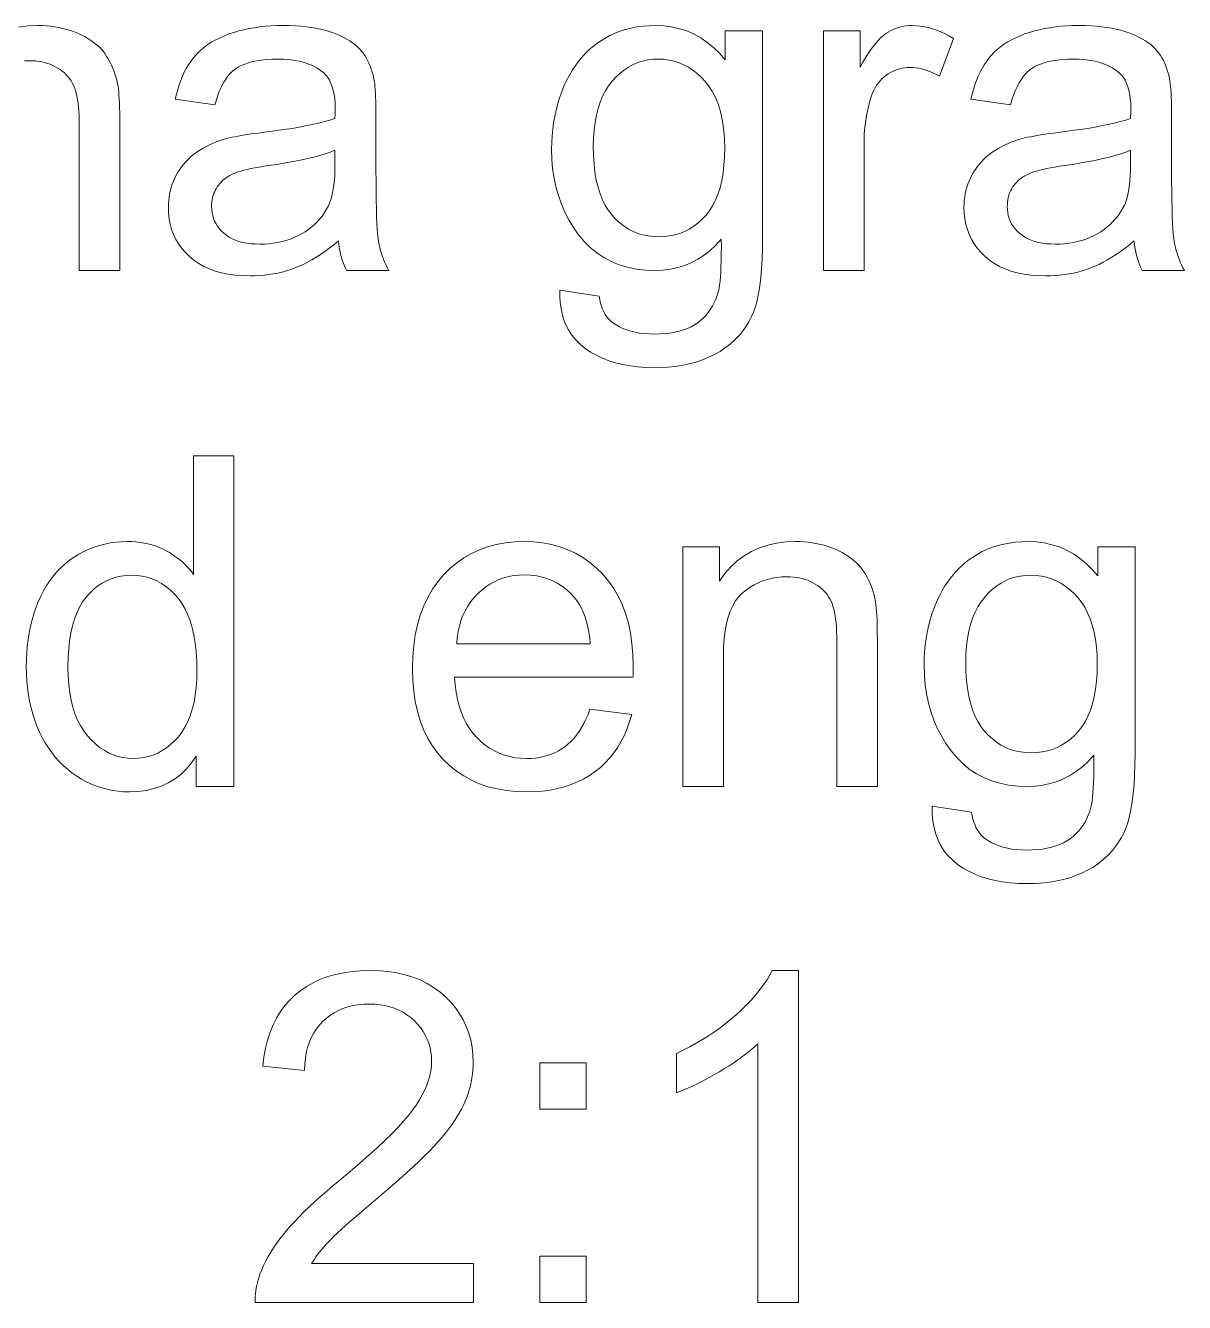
# Model space of a CAD drawing. Extents: x 0 to 297, y 0 to 420.
# Drawn here: x 227.74 to 238.26, y 286.85 to 298.44 of the extents above; entities that cross this region are included whole.
import ezdxf

# ---------------------------------------------------------------- set-up
doc = ezdxf.new("R2010")
doc.units = 0

msp = doc.modelspace()

# ---------------------------------------------------------------- linework, layer by layer
at = {"color": 7, "lineweight": 13}
msp.add_lwpolyline([(227.685, 298.425), (227.77, 298.436), (227.858, 298.44), (227.897, 298.439), (227.935, 298.437), (227.973, 298.433), (228.01, 298.428), (228.046, 298.422), (228.082, 298.414), (228.117, 298.405), (228.152, 298.394), (228.186, 298.382), (228.219, 298.369), (228.251, 298.354), (228.282, 298.339), (228.31, 298.323), (228.338, 298.305), (228.363, 298.287), (228.387, 298.268), (228.409, 298.249), (228.43, 298.228), (228.448, 298.206), (228.466, 298.184), (228.481, 298.16), (228.496, 298.136), (228.51, 298.111), (228.523, 298.085), (228.535, 298.058), (228.546, 298.031), (228.556, 298.002), (228.565, 297.973), (228.573, 297.943), (228.58, 297.912), (228.584, 297.89), (228.588, 297.864), (228.591, 297.836), (228.593, 297.805), (228.596, 297.771), (228.597, 297.733), (228.599, 297.693), (228.6, 297.65), (228.6, 297.603), (228.601, 297.553), (228.601, 296.217), (228.232, 296.217), (228.232, 297.539), (228.232, 297.583), (228.231, 297.625), (228.228, 297.664), (228.225, 297.701), (228.222, 297.736), (228.217, 297.768), (228.211, 297.799), (228.205, 297.827), (228.197, 297.852), (228.189, 297.876), (228.18, 297.898), (228.169, 297.919), (228.158, 297.939), (228.144, 297.958), (228.13, 297.976), (228.114, 297.993), (228.097, 298.01), (228.078, 298.025), (228.058, 298.04), (228.037, 298.054), (228.015, 298.066), (227.992, 298.078), (227.968, 298.088), (227.943, 298.096), (227.918, 298.104), (227.892, 298.11), (227.865, 298.114), (227.837, 298.118), (227.809, 298.12), (227.78, 298.12), (227.734, 298.119)], dxfattribs=at)
for points in [[(230.584, 296.485), (230.543, 296.451), (230.502, 296.42), (230.462, 296.39), (230.422, 296.362), (230.383, 296.337), (230.344, 296.313), (230.305, 296.292), (230.266, 296.272), (230.228, 296.255), (230.19, 296.24), (230.152, 296.226), (230.113, 296.214), (230.074, 296.203), (230.034, 296.194), (229.993, 296.186), (229.953, 296.179), (229.911, 296.174), (229.869, 296.171), (229.827, 296.169), (229.783, 296.168), (229.714, 296.17), (229.647, 296.175), (229.584, 296.184), (229.523, 296.196), (229.467, 296.212), (229.413, 296.231), (229.363, 296.254), (229.317, 296.28), (229.273, 296.31), (229.233, 296.343), (229.196, 296.379), (229.164, 296.417), (229.135, 296.457), (229.11, 296.499), (229.089, 296.542), (229.071, 296.588), (229.058, 296.636), (229.048, 296.685), (229.043, 296.737), (229.041, 296.79), (229.041, 296.822), (229.044, 296.853), (229.047, 296.883), (229.052, 296.913), (229.059, 296.943), (229.067, 296.972), (229.076, 297), (229.087, 297.028), (229.099, 297.055), (229.113, 297.082), (229.128, 297.108), (229.144, 297.132), (229.161, 297.156), (229.179, 297.179), (229.197, 297.201), (229.217, 297.221), (229.237, 297.241), (229.258, 297.26), (229.281, 297.277), (229.304, 297.294), (229.327, 297.309), (229.352, 297.324), (229.377, 297.338), (229.402, 297.351), (229.429, 297.364), (229.455, 297.375), (229.483, 297.386), (229.511, 297.396), (229.539, 297.406), (229.569, 297.414), (229.591, 297.42), (229.616, 297.426), (229.644, 297.431), (229.673, 297.437), (229.705, 297.442), (229.739, 297.448), (229.775, 297.453), (229.813, 297.459), (229.853, 297.464), (229.896, 297.47), (229.983, 297.48), (230.065, 297.492), (230.143, 297.503), (230.215, 297.515), (230.283, 297.528), (230.347, 297.541), (230.405, 297.554), (230.459, 297.568), (230.508, 297.582), (230.553, 297.596), (230.553, 297.611), (230.554, 297.624), (230.554, 297.637), (230.554, 297.648), (230.554, 297.658), (230.555, 297.667), (230.555, 297.675), (230.555, 297.682), (230.555, 297.688), (230.555, 297.693), (230.554, 297.736), (230.551, 297.777), (230.546, 297.816), (230.538, 297.851), (230.529, 297.884), (230.517, 297.915), (230.504, 297.943), (230.488, 297.968), (230.47, 297.99), (230.451, 298.01), (230.421, 298.033), (230.389, 298.055), (230.354, 298.073), (230.316, 298.09), (230.275, 298.103), (230.232, 298.115), (230.186, 298.123), (230.137, 298.13), (230.085, 298.133), (230.031, 298.135), (229.98, 298.134), (229.933, 298.131), (229.887, 298.126), (229.845, 298.12), (229.805, 298.112), (229.768, 298.102), (229.734, 298.09), (229.702, 298.076), (229.674, 298.061), (229.647, 298.044), (229.623, 298.024), (229.6, 298.001), (229.579, 297.976), (229.559, 297.948), (229.54, 297.917), (229.522, 297.884), (229.506, 297.847), (229.491, 297.808), (229.477, 297.766), (229.464, 297.721), (229.104, 297.77), (229.115, 297.816), (229.126, 297.859), (229.139, 297.901), (229.154, 297.941), (229.169, 297.979), (229.186, 298.016), (229.204, 298.05), (229.223, 298.083), (229.244, 298.114), (229.266, 298.144), (229.289, 298.172), (229.315, 298.198), (229.342, 298.223), (229.372, 298.247), (229.403, 298.27), (229.437, 298.291), (229.472, 298.311), (229.51, 298.329), (229.55, 298.347), (229.591, 298.363), (229.634, 298.377), (229.679, 298.39), (229.725, 298.402), (229.772, 298.412), (229.821, 298.42), (229.871, 298.427), (229.922, 298.433), (229.975, 298.436), (230.029, 298.439), (230.084, 298.44), (230.139, 298.439), (230.191, 298.437), (230.242, 298.434), (230.29, 298.429), (230.337, 298.423), (230.381, 298.416), (230.423, 298.407), (230.463, 298.398), (230.501, 298.386), (230.537, 298.374), (230.57, 298.361), (230.602, 298.346), (230.633, 298.332), (230.661, 298.316), (230.687, 298.3), (230.712, 298.283), (230.735, 298.266), (230.756, 298.248), (230.775, 298.229), (230.792, 298.209), (230.808, 298.189), (230.823, 298.168), (230.837, 298.145), (230.85, 298.122), (230.862, 298.097), (230.873, 298.071), (230.883, 298.045), (230.892, 298.017), (230.9, 297.988), (230.907, 297.959), (230.91, 297.938), (230.914, 297.915), (230.916, 297.888), (230.919, 297.859), (230.921, 297.827), (230.922, 297.791), (230.924, 297.753), (230.925, 297.711), (230.925, 297.667), (230.925, 297.619), (230.925, 297.128), (230.926, 297.029), (230.926, 296.937), (230.927, 296.854), (230.929, 296.777), (230.931, 296.709), (230.934, 296.647), (230.937, 296.594), (230.94, 296.548), (230.944, 296.509), (230.949, 296.478), (230.954, 296.451), (230.96, 296.424), (230.967, 296.397), (230.975, 296.371), (230.984, 296.345), (230.994, 296.319), (231.004, 296.293), (231.016, 296.268), (231.029, 296.242), (231.042, 296.217), (230.657, 296.217), (230.646, 296.24), (230.636, 296.265), (230.627, 296.289), (230.618, 296.315), (230.61, 296.341), (230.603, 296.369), (230.597, 296.397), (230.592, 296.425), (230.587, 296.455)], [(232.593, 296.037), (232.951, 295.984), (232.957, 295.952), (232.963, 295.921), (232.972, 295.892), (232.982, 295.866), (232.994, 295.841), (233.007, 295.817), (233.022, 295.796), (233.038, 295.776), (233.056, 295.758), (233.076, 295.742), (233.105, 295.723), (233.135, 295.706), (233.167, 295.69), (233.202, 295.677), (233.238, 295.666), (233.277, 295.656), (233.317, 295.649), (233.36, 295.644), (233.404, 295.641), (233.451, 295.64), (233.501, 295.641), (233.548, 295.644), (233.594, 295.649), (233.637, 295.656), (233.677, 295.666), (233.716, 295.677), (233.752, 295.69), (233.785, 295.706), (233.817, 295.723), (233.846, 295.742), (233.872, 295.764), (233.898, 295.787), (233.921, 295.811), (233.942, 295.837), (233.962, 295.865), (233.98, 295.895), (233.996, 295.926), (234.011, 295.958), (234.023, 295.993), (234.034, 296.029), (234.039, 296.054), (234.044, 296.084), (234.048, 296.119), (234.052, 296.159), (234.055, 296.203), (234.057, 296.253), (234.059, 296.308), (234.06, 296.367), (234.061, 296.432), (234.06, 296.502), (234.011, 296.448), (233.959, 296.399), (233.905, 296.357), (233.848, 296.32), (233.789, 296.288), (233.728, 296.263), (233.664, 296.243), (233.598, 296.229), (233.53, 296.22), (233.459, 296.217), (233.371, 296.22), (233.288, 296.23), (233.208, 296.246), (233.133, 296.269), (233.061, 296.298), (232.994, 296.334), (232.931, 296.376), (232.871, 296.424), (232.816, 296.479), (232.765, 296.54), (232.718, 296.606), (232.677, 296.675), (232.64, 296.746), (232.608, 296.82), (232.581, 296.896), (232.559, 296.975), (232.542, 297.056), (232.529, 297.14), (232.522, 297.227), (232.519, 297.316), (232.521, 297.378), (232.524, 297.439), (232.53, 297.498), (232.537, 297.557), (232.548, 297.615), (232.56, 297.672), (232.575, 297.728), (232.592, 297.783), (232.611, 297.837), (232.632, 297.89), (232.656, 297.941), (232.681, 297.99), (232.709, 298.037), (232.738, 298.081), (232.77, 298.123), (232.804, 298.163), (232.839, 298.2), (232.877, 298.234), (232.917, 298.266), (232.958, 298.296), (233.002, 298.323), (233.047, 298.348), (233.093, 298.369), (233.141, 298.388), (233.191, 298.404), (233.242, 298.417), (233.294, 298.427), (233.348, 298.434), (233.404, 298.438), (233.461, 298.44), (233.536, 298.436), (233.609, 298.427), (233.68, 298.411), (233.747, 298.39), (233.812, 298.362), (233.874, 298.328), (233.933, 298.287), (233.99, 298.24), (234.044, 298.188), (234.095, 298.128), (234.095, 298.39), (234.435, 298.39), (234.435, 296.512), (234.434, 296.413), (234.431, 296.321), (234.426, 296.234), (234.418, 296.153), (234.409, 296.078), (234.398, 296.009), (234.384, 295.946), (234.369, 295.889), (234.351, 295.838), (234.332, 295.793), (234.31, 295.751), (234.285, 295.711), (234.259, 295.673), (234.23, 295.637), (234.198, 295.603), (234.164, 295.57), (234.128, 295.54), (234.089, 295.511), (234.048, 295.483), (234.004, 295.458), (233.958, 295.435), (233.91, 295.414), (233.86, 295.395), (233.808, 295.379), (233.754, 295.366), (233.698, 295.355), (233.64, 295.346), (233.579, 295.34), (233.517, 295.336), (233.453, 295.335), (233.376, 295.337), (233.303, 295.342), (233.233, 295.351), (233.165, 295.363), (233.101, 295.379), (233.04, 295.398), (232.981, 295.421), (232.926, 295.447), (232.874, 295.477), (232.824, 295.51), (232.779, 295.547), (232.739, 295.587), (232.703, 295.631), (232.672, 295.678), (232.647, 295.729), (232.626, 295.784), (232.611, 295.842), (232.6, 295.903), (232.594, 295.968)], [(234.987, 296.217), (234.987, 298.39), (235.319, 298.39), (235.319, 298.061), (235.344, 298.106), (235.369, 298.147), (235.393, 298.185), (235.417, 298.221), (235.441, 298.253), (235.464, 298.282), (235.487, 298.307), (235.509, 298.33), (235.532, 298.35), (235.553, 298.366), (235.575, 298.38), (235.597, 298.392), (235.62, 298.403), (235.643, 298.413), (235.666, 298.421), (235.69, 298.428), (235.714, 298.433), (235.739, 298.437), (235.764, 298.439), (235.79, 298.44), (235.827, 298.438), (235.864, 298.435), (235.902, 298.429), (235.94, 298.421), (235.977, 298.41), (236.015, 298.397), (236.053, 298.381), (236.091, 298.364), (236.13, 298.343), (236.168, 298.321), (236.041, 297.979), (236.014, 297.994), (235.987, 298.008), (235.96, 298.02), (235.933, 298.03), (235.906, 298.039), (235.879, 298.046), (235.852, 298.052), (235.825, 298.056), (235.798, 298.058), (235.771, 298.059), (235.747, 298.058), (235.724, 298.056), (235.701, 298.052), (235.679, 298.047), (235.657, 298.041), (235.635, 298.033), (235.614, 298.023), (235.594, 298.012), (235.574, 298), (235.554, 297.986), (235.536, 297.971), (235.518, 297.955), (235.502, 297.938), (235.486, 297.919), (235.472, 297.9), (235.459, 297.879), (235.447, 297.857), (235.436, 297.834), (235.426, 297.81), (235.417, 297.785), (235.406, 297.745), (235.395, 297.705), (235.386, 297.663), (235.378, 297.622), (235.371, 297.579), (235.366, 297.536), (235.361, 297.492), (235.358, 297.447), (235.356, 297.401), (235.356, 297.355), (235.356, 296.217)], [(237.805, 296.485), (237.765, 296.451), (237.724, 296.42), (237.684, 296.39), (237.644, 296.362), (237.604, 296.337), (237.565, 296.313), (237.526, 296.292), (237.488, 296.272), (237.449, 296.255), (237.411, 296.24), (237.373, 296.226), (237.335, 296.214), (237.295, 296.203), (237.256, 296.194), (237.215, 296.186), (237.174, 296.179), (237.133, 296.174), (237.091, 296.171), (237.048, 296.169), (237.005, 296.168), (236.935, 296.17), (236.869, 296.175), (236.805, 296.184), (236.745, 296.196), (236.688, 296.212), (236.635, 296.231), (236.585, 296.254), (236.538, 296.28), (236.495, 296.31), (236.455, 296.343), (236.418, 296.379), (236.385, 296.417), (236.357, 296.457), (236.332, 296.499), (236.31, 296.542), (236.293, 296.588), (236.28, 296.636), (236.27, 296.685), (236.264, 296.737), (236.262, 296.79), (236.263, 296.822), (236.265, 296.853), (236.269, 296.883), (236.274, 296.913), (236.28, 296.943), (236.288, 296.972), (236.298, 297), (236.309, 297.028), (236.321, 297.055), (236.335, 297.082), (236.35, 297.108), (236.366, 297.132), (236.383, 297.156), (236.4, 297.179), (236.419, 297.201), (236.438, 297.221), (236.459, 297.241), (236.48, 297.26), (236.502, 297.277), (236.525, 297.294), (236.549, 297.309), (236.574, 297.324), (236.599, 297.338), (236.624, 297.351), (236.65, 297.364), (236.677, 297.375), (236.705, 297.386), (236.733, 297.396), (236.761, 297.406), (236.79, 297.414), (236.813, 297.42), (236.838, 297.426), (236.865, 297.431), (236.895, 297.437), (236.926, 297.442), (236.96, 297.448), (236.996, 297.453), (237.035, 297.459), (237.075, 297.464), (237.118, 297.47), (237.205, 297.48), (237.287, 297.492), (237.364, 297.503), (237.437, 297.515), (237.505, 297.528), (237.568, 297.541), (237.627, 297.554), (237.681, 297.568), (237.73, 297.582), (237.775, 297.596), (237.775, 297.611), (237.775, 297.624), (237.776, 297.637), (237.776, 297.648), (237.776, 297.658), (237.776, 297.667), (237.776, 297.675), (237.777, 297.682), (237.777, 297.688), (237.777, 297.693), (237.776, 297.736), (237.772, 297.777), (237.767, 297.816), (237.76, 297.851), (237.751, 297.884), (237.739, 297.915), (237.726, 297.943), (237.71, 297.968), (237.692, 297.99), (237.672, 298.01), (237.643, 298.033), (237.61, 298.055), (237.575, 298.073), (237.537, 298.09), (237.497, 298.103), (237.453, 298.115), (237.407, 298.123), (237.359, 298.13), (237.307, 298.133), (237.253, 298.135), (237.202, 298.134), (237.154, 298.131), (237.109, 298.126), (237.067, 298.12), (237.027, 298.112), (236.99, 298.102), (236.956, 298.09), (236.924, 298.076), (236.895, 298.061), (236.869, 298.044), (236.845, 298.024), (236.822, 298.001), (236.801, 297.976), (236.78, 297.948), (236.761, 297.917), (236.744, 297.884), (236.727, 297.847), (236.712, 297.808), (236.698, 297.766), (236.686, 297.721), (236.326, 297.77), (236.336, 297.816), (236.348, 297.859), (236.361, 297.901), (236.375, 297.941), (236.391, 297.979), (236.408, 298.016), (236.426, 298.05), (236.445, 298.083), (236.466, 298.114), (236.487, 298.144), (236.511, 298.172), (236.536, 298.198), (236.564, 298.223), (236.594, 298.247), (236.625, 298.27), (236.659, 298.291), (236.694, 298.311), (236.732, 298.329), (236.771, 298.347), (236.813, 298.363), (236.856, 298.377), (236.901, 298.39), (236.947, 298.402), (236.994, 298.412), (237.043, 298.42), (237.092, 298.427), (237.144, 298.433), (237.197, 298.436), (237.251, 298.439), (237.306, 298.44), (237.361, 298.439), (237.413, 298.437), (237.464, 298.434), (237.512, 298.429), (237.558, 298.423), (237.602, 298.416), (237.644, 298.407), (237.684, 298.398), (237.722, 298.386), (237.758, 298.374), (237.792, 298.361), (237.824, 298.346), (237.854, 298.332), (237.883, 298.316), (237.909, 298.3), (237.934, 298.283), (237.957, 298.266), (237.978, 298.248), (237.997, 298.229), (238.014, 298.209), (238.03, 298.189), (238.045, 298.168), (238.059, 298.145), (238.072, 298.122), (238.084, 298.097), (238.095, 298.071), (238.105, 298.045), (238.114, 298.017), (238.122, 297.988), (238.129, 297.959), (238.132, 297.938), (238.135, 297.915), (238.138, 297.888), (238.14, 297.859), (238.142, 297.827), (238.144, 297.791), (238.145, 297.753), (238.146, 297.711), (238.147, 297.667), (238.147, 297.619), (238.147, 297.128), (238.147, 297.029), (238.148, 296.937), (238.149, 296.854), (238.151, 296.777), (238.153, 296.709), (238.156, 296.647), (238.159, 296.594), (238.162, 296.548), (238.166, 296.509), (238.171, 296.478), (238.176, 296.451), (238.182, 296.424), (238.189, 296.397), (238.197, 296.371), (238.206, 296.345), (238.215, 296.319), (238.226, 296.293), (238.238, 296.268), (238.25, 296.242), (238.264, 296.217), (237.879, 296.217), (237.868, 296.24), (237.858, 296.265), (237.848, 296.289), (237.84, 296.315), (237.832, 296.341), (237.825, 296.369), (237.819, 296.397), (237.813, 296.425), (237.809, 296.455)], [(232.898, 297.343), (232.9, 297.259), (232.905, 297.181), (232.913, 297.107), (232.925, 297.037), (232.941, 296.973), (232.959, 296.913), (232.981, 296.857), (233.007, 296.806), (233.036, 296.76), (233.068, 296.719), (233.103, 296.681), (233.139, 296.648), (233.178, 296.618), (233.218, 296.593), (233.259, 296.571), (233.303, 296.553), (233.348, 296.54), (233.395, 296.53), (233.443, 296.524), (233.494, 296.522), (233.544, 296.524), (233.592, 296.53), (233.638, 296.54), (233.683, 296.553), (233.727, 296.571), (233.769, 296.592), (233.809, 296.618), (233.847, 296.647), (233.884, 296.68), (233.919, 296.717), (233.952, 296.759), (233.981, 296.805), (234.007, 296.855), (234.029, 296.909), (234.048, 296.968), (234.064, 297.032), (234.076, 297.1), (234.084, 297.172), (234.089, 297.249), (234.091, 297.33), (234.089, 297.408), (234.084, 297.482), (234.075, 297.552), (234.063, 297.618), (234.047, 297.68), (234.027, 297.738), (234.004, 297.793), (233.978, 297.843), (233.948, 297.89), (233.914, 297.932), (233.878, 297.97), (233.84, 298.005), (233.801, 298.035), (233.761, 298.062), (233.719, 298.084), (233.676, 298.102), (233.631, 298.116), (233.584, 298.126), (233.537, 298.133), (233.487, 298.135), (233.439, 298.133), (233.392, 298.127), (233.347, 298.117), (233.303, 298.103), (233.26, 298.085), (233.219, 298.063), (233.18, 298.037), (233.142, 298.007), (233.105, 297.973), (233.07, 297.935), (233.037, 297.893), (233.008, 297.848), (232.982, 297.798), (232.96, 297.745), (232.941, 297.687), (232.926, 297.626), (232.914, 297.561), (232.905, 297.492), (232.9, 297.419)], [(230.553, 297.308), (230.511, 297.292), (230.465, 297.276), (230.415, 297.261), (230.36, 297.246), (230.302, 297.232), (230.24, 297.218), (230.174, 297.205), (230.104, 297.193), (230.029, 297.18), (229.951, 297.169), (229.907, 297.162), (229.866, 297.155), (229.827, 297.148), (229.791, 297.141), (229.757, 297.134), (229.727, 297.126), (229.698, 297.119), (229.673, 297.111), (229.65, 297.103), (229.63, 297.095), (229.612, 297.086), (229.594, 297.077), (229.577, 297.067), (229.562, 297.056), (229.547, 297.045), (229.533, 297.032), (229.519, 297.019), (229.507, 297.005), (229.495, 296.991), (229.485, 296.975), (229.475, 296.959), (229.466, 296.943), (229.459, 296.926), (229.452, 296.91), (229.446, 296.892), (229.442, 296.875), (229.438, 296.857), (229.436, 296.838), (229.434, 296.819), (229.434, 296.8), (229.435, 296.771), (229.438, 296.743), (229.444, 296.716), (229.451, 296.69), (229.461, 296.665), (229.474, 296.641), (229.488, 296.618), (229.505, 296.596), (229.524, 296.575), (229.545, 296.555), (229.568, 296.536), (229.594, 296.519), (229.621, 296.505), (229.651, 296.492), (229.682, 296.481), (229.716, 296.472), (229.752, 296.465), (229.79, 296.46), (229.83, 296.458), (229.871, 296.457), (229.914, 296.457), (229.955, 296.46), (229.995, 296.465), (230.034, 296.471), (230.073, 296.48), (230.11, 296.49), (230.146, 296.502), (230.182, 296.516), (230.216, 296.532), (230.25, 296.55), (230.282, 296.569), (230.313, 296.59), (230.342, 296.612), (230.369, 296.635), (230.394, 296.66), (230.417, 296.686), (230.439, 296.714), (230.459, 296.743), (230.477, 296.773), (230.494, 296.804), (230.505, 296.831), (230.515, 296.859), (230.524, 296.89), (230.532, 296.923), (230.538, 296.959), (230.543, 296.997), (230.548, 297.037), (230.551, 297.08), (230.552, 297.125), (230.553, 297.173)], [(237.775, 297.308), (237.732, 297.292), (237.686, 297.276), (237.636, 297.261), (237.582, 297.246), (237.524, 297.232), (237.462, 297.218), (237.396, 297.205), (237.325, 297.193), (237.251, 297.18), (237.173, 297.169), (237.129, 297.162), (237.087, 297.155), (237.049, 297.148), (237.013, 297.141), (236.979, 297.134), (236.948, 297.126), (236.92, 297.119), (236.895, 297.111), (236.872, 297.103), (236.852, 297.095), (236.833, 297.086), (236.816, 297.077), (236.799, 297.067), (236.783, 297.056), (236.768, 297.045), (236.754, 297.032), (236.741, 297.019), (236.729, 297.005), (236.717, 296.991), (236.706, 296.975), (236.697, 296.959), (236.688, 296.943), (236.68, 296.926), (236.674, 296.91), (236.668, 296.892), (236.663, 296.875), (236.66, 296.857), (236.657, 296.838), (236.656, 296.819), (236.655, 296.8), (236.656, 296.771), (236.66, 296.743), (236.665, 296.716), (236.673, 296.69), (236.683, 296.665), (236.695, 296.641), (236.71, 296.618), (236.727, 296.596), (236.746, 296.575), (236.767, 296.555), (236.79, 296.536), (236.816, 296.519), (236.843, 296.505), (236.873, 296.492), (236.904, 296.481), (236.938, 296.472), (236.974, 296.465), (237.011, 296.46), (237.051, 296.458), (237.093, 296.457), (237.135, 296.457), (237.176, 296.46), (237.217, 296.465), (237.256, 296.471), (237.294, 296.48), (237.332, 296.49), (237.368, 296.502), (237.404, 296.516), (237.438, 296.532), (237.472, 296.55), (237.504, 296.569), (237.535, 296.59), (237.563, 296.612), (237.59, 296.635), (237.615, 296.66), (237.639, 296.686), (237.661, 296.714), (237.681, 296.743), (237.699, 296.773), (237.715, 296.804), (237.727, 296.831), (237.737, 296.859), (237.746, 296.89), (237.753, 296.923), (237.76, 296.959), (237.765, 296.997), (237.769, 297.037), (237.772, 297.08), (237.774, 297.125), (237.775, 297.173)], [(229.294, 291.535), (229.294, 291.809), (229.251, 291.748), (229.204, 291.693), (229.153, 291.644), (229.098, 291.602), (229.039, 291.567), (228.976, 291.538), (228.91, 291.515), (228.839, 291.499), (228.765, 291.489), (228.687, 291.486), (228.635, 291.487), (228.584, 291.492), (228.534, 291.499), (228.485, 291.509), (228.437, 291.522), (228.39, 291.537), (228.343, 291.556), (228.298, 291.578), (228.253, 291.602), (228.209, 291.629), (228.166, 291.659), (228.126, 291.691), (228.087, 291.725), (228.05, 291.762), (228.015, 291.801), (227.983, 291.842), (227.952, 291.885), (227.923, 291.931), (227.896, 291.979), (227.871, 292.029), (227.848, 292.081), (227.828, 292.135), (227.81, 292.19), (227.795, 292.247), (227.781, 292.305), (227.771, 292.365), (227.762, 292.426), (227.756, 292.489), (227.753, 292.554), (227.751, 292.62), (227.753, 292.684), (227.756, 292.747), (227.761, 292.809), (227.769, 292.87), (227.779, 292.93), (227.79, 292.988), (227.805, 293.046), (227.821, 293.102), (227.839, 293.156), (227.86, 293.21), (227.883, 293.262), (227.908, 293.311), (227.935, 293.358), (227.964, 293.402), (227.995, 293.444), (228.029, 293.483), (228.065, 293.52), (228.103, 293.555), (228.143, 293.587), (228.185, 293.616), (228.229, 293.643), (228.274, 293.667), (228.32, 293.688), (228.367, 293.707), (228.415, 293.722), (228.464, 293.735), (228.514, 293.745), (228.565, 293.752), (228.617, 293.756), (228.67, 293.757), (228.709, 293.757), (228.747, 293.754), (228.784, 293.75), (228.821, 293.744), (228.856, 293.737), (228.891, 293.728), (228.924, 293.717), (228.957, 293.704), (228.989, 293.69), (229.02, 293.674), (229.05, 293.657), (229.079, 293.639), (229.107, 293.62), (229.134, 293.6), (229.159, 293.579), (229.184, 293.557), (229.207, 293.534), (229.229, 293.51), (229.25, 293.485), (229.27, 293.459), (229.27, 294.535), (229.636, 294.535), (229.636, 291.535)], [(232.867, 292.235), (233.248, 292.188), (233.228, 292.123), (233.206, 292.06), (233.18, 292.001), (233.151, 291.945), (233.12, 291.892), (233.085, 291.841), (233.047, 291.794), (233.006, 291.75), (232.962, 291.708), (232.914, 291.67), (232.864, 291.635), (232.812, 291.604), (232.756, 291.576), (232.698, 291.552), (232.637, 291.532), (232.574, 291.515), (232.507, 291.502), (232.438, 291.493), (232.367, 291.488), (232.292, 291.486), (232.199, 291.489), (232.11, 291.498), (232.024, 291.512), (231.942, 291.533), (231.865, 291.559), (231.791, 291.592), (231.722, 291.63), (231.656, 291.674), (231.594, 291.724), (231.536, 291.78), (231.483, 291.841), (231.436, 291.906), (231.394, 291.977), (231.357, 292.052), (231.327, 292.132), (231.302, 292.217), (231.282, 292.306), (231.268, 292.401), (231.26, 292.5), (231.257, 292.603), (231.26, 292.71), (231.268, 292.813), (231.282, 292.91), (231.302, 293.003), (231.327, 293.09), (231.359, 293.173), (231.395, 293.251), (231.438, 293.324), (231.486, 293.391), (231.539, 293.454), (231.597, 293.512), (231.659, 293.564), (231.724, 293.609), (231.792, 293.648), (231.864, 293.682), (231.939, 293.709), (232.017, 293.73), (232.099, 293.745), (232.184, 293.754), (232.272, 293.757), (232.357, 293.754), (232.44, 293.746), (232.519, 293.731), (232.595, 293.71), (232.668, 293.683), (232.737, 293.651), (232.804, 293.612), (232.867, 293.567), (232.927, 293.517), (232.984, 293.461), (233.037, 293.399), (233.083, 293.332), (233.125, 293.261), (233.161, 293.185), (233.191, 293.104), (233.216, 293.018), (233.235, 292.927), (233.249, 292.831), (233.258, 292.731), (233.26, 292.626), (233.26, 292.619), (233.26, 292.611), (233.26, 292.603), (233.26, 292.594), (233.26, 292.585), (233.26, 292.575), (233.259, 292.564), (233.259, 292.552), (233.259, 292.54), (233.258, 292.527), (231.637, 292.527), (231.643, 292.458), (231.652, 292.391), (231.664, 292.328), (231.68, 292.268), (231.698, 292.211), (231.72, 292.158), (231.745, 292.108), (231.774, 292.062), (231.805, 292.019), (231.84, 291.979), (231.877, 291.943), (231.917, 291.911), (231.957, 291.882), (232, 291.857), (232.045, 291.836), (232.091, 291.819), (232.139, 291.806), (232.189, 291.796), (232.241, 291.791), (232.294, 291.789), (232.334, 291.79), (232.373, 291.793), (232.411, 291.798), (232.447, 291.806), (232.482, 291.815), (232.516, 291.827), (232.549, 291.841), (232.581, 291.857), (232.611, 291.875), (232.64, 291.895), (232.668, 291.918), (232.695, 291.943), (232.721, 291.97), (232.745, 292.001), (232.769, 292.033), (232.791, 292.069), (232.812, 292.106), (232.831, 292.147), (232.85, 292.189)], [(233.71, 291.535), (233.71, 293.708), (234.042, 293.708), (234.042, 293.399), (234.092, 293.467), (234.146, 293.528), (234.205, 293.582), (234.268, 293.628), (234.335, 293.668), (234.406, 293.7), (234.481, 293.725), (234.561, 293.743), (234.645, 293.754), (234.734, 293.757), (234.773, 293.757), (234.811, 293.755), (234.849, 293.751), (234.886, 293.746), (234.922, 293.74), (234.958, 293.732), (234.993, 293.723), (235.028, 293.712), (235.062, 293.7), (235.095, 293.687), (235.127, 293.672), (235.157, 293.657), (235.186, 293.64), (235.213, 293.623), (235.239, 293.605), (235.263, 293.586), (235.285, 293.566), (235.305, 293.546), (235.324, 293.524), (235.341, 293.502), (235.357, 293.478), (235.372, 293.454), (235.386, 293.429), (235.399, 293.403), (235.411, 293.376), (235.422, 293.349), (235.432, 293.32), (235.441, 293.291), (235.449, 293.26), (235.456, 293.229), (235.46, 293.207), (235.463, 293.182), (235.466, 293.154), (235.469, 293.123), (235.471, 293.089), (235.473, 293.051), (235.475, 293.011), (235.476, 292.967), (235.476, 292.921), (235.477, 292.871), (235.477, 291.535), (235.108, 291.535), (235.108, 292.857), (235.108, 292.901), (235.106, 292.942), (235.104, 292.982), (235.101, 293.019), (235.097, 293.054), (235.093, 293.086), (235.087, 293.116), (235.081, 293.144), (235.073, 293.17), (235.065, 293.194), (235.056, 293.215), (235.045, 293.236), (235.033, 293.256), (235.02, 293.276), (235.006, 293.294), (234.99, 293.311), (234.972, 293.328), (234.954, 293.343), (234.934, 293.358), (234.913, 293.372), (234.89, 293.384), (234.867, 293.396), (234.844, 293.406), (234.819, 293.414), (234.794, 293.422), (234.768, 293.427), (234.741, 293.432), (234.713, 293.435), (234.685, 293.437), (234.656, 293.438), (234.609, 293.437), (234.564, 293.432), (234.521, 293.425), (234.478, 293.414), (234.437, 293.401), (234.397, 293.384), (234.358, 293.365), (234.321, 293.343), (234.285, 293.317), (234.25, 293.289), (234.217, 293.256), (234.188, 293.218), (234.163, 293.175), (234.14, 293.126), (234.122, 293.072), (234.106, 293.013), (234.094, 292.948), (234.086, 292.878), (234.081, 292.803), (234.079, 292.722), (234.079, 291.535)], [(235.974, 291.355), (236.332, 291.302), (236.337, 291.269), (236.344, 291.239), (236.353, 291.21), (236.363, 291.184), (236.374, 291.158), (236.388, 291.135), (236.403, 291.114), (236.419, 291.094), (236.437, 291.076), (236.457, 291.06), (236.485, 291.041), (236.516, 291.023), (236.548, 291.008), (236.582, 290.995), (236.619, 290.983), (236.657, 290.974), (236.698, 290.967), (236.74, 290.962), (236.785, 290.959), (236.831, 290.958), (236.881, 290.959), (236.929, 290.962), (236.974, 290.967), (237.017, 290.974), (237.058, 290.983), (237.096, 290.995), (237.132, 291.008), (237.166, 291.023), (237.197, 291.041), (237.226, 291.06), (237.253, 291.082), (237.278, 291.104), (237.302, 291.129), (237.323, 291.155), (237.343, 291.183), (237.361, 291.212), (237.377, 291.244), (237.391, 291.276), (237.404, 291.311), (237.414, 291.347), (237.42, 291.372), (237.425, 291.402), (237.429, 291.437), (237.432, 291.476), (237.435, 291.521), (237.438, 291.571), (237.44, 291.626), (237.441, 291.685), (237.441, 291.75), (237.441, 291.819), (237.392, 291.765), (237.34, 291.717), (237.285, 291.674), (237.229, 291.637), (237.17, 291.606), (237.109, 291.581), (237.045, 291.561), (236.979, 291.546), (236.91, 291.538), (236.839, 291.535), (236.752, 291.538), (236.668, 291.548), (236.589, 291.564), (236.513, 291.587), (236.442, 291.616), (236.375, 291.651), (236.311, 291.693), (236.252, 291.742), (236.197, 291.797), (236.146, 291.858), (236.099, 291.924), (236.057, 291.993), (236.02, 292.064), (235.989, 292.138), (235.962, 292.214), (235.939, 292.293), (235.922, 292.374), (235.91, 292.458), (235.903, 292.545), (235.9, 292.634), (235.901, 292.696), (235.905, 292.756), (235.91, 292.816), (235.918, 292.875), (235.928, 292.933), (235.941, 292.99), (235.955, 293.046), (235.972, 293.101), (235.991, 293.155), (236.013, 293.208), (236.036, 293.259), (236.062, 293.308), (236.089, 293.355), (236.119, 293.399), (236.151, 293.441), (236.184, 293.48), (236.22, 293.517), (236.258, 293.552), (236.297, 293.584), (236.339, 293.614), (236.383, 293.641), (236.428, 293.666), (236.474, 293.687), (236.522, 293.706), (236.572, 293.722), (236.623, 293.734), (236.675, 293.744), (236.729, 293.752), (236.785, 293.756), (236.841, 293.757), (236.917, 293.754), (236.99, 293.745), (237.06, 293.729), (237.128, 293.708), (237.192, 293.68), (237.255, 293.645), (237.314, 293.605), (237.371, 293.558), (237.425, 293.505), (237.476, 293.446), (237.476, 293.708), (237.816, 293.708), (237.816, 291.83), (237.814, 291.731), (237.811, 291.639), (237.806, 291.552), (237.799, 291.471), (237.79, 291.396), (237.778, 291.327), (237.765, 291.264), (237.749, 291.207), (237.732, 291.156), (237.712, 291.11), (237.69, 291.069), (237.666, 291.029), (237.639, 290.991), (237.61, 290.955), (237.579, 290.921), (237.545, 290.888), (237.508, 290.857), (237.47, 290.828), (237.428, 290.801), (237.385, 290.776), (237.339, 290.752), (237.291, 290.732), (237.241, 290.713), (237.189, 290.697), (237.135, 290.684), (237.079, 290.673), (237.02, 290.664), (236.96, 290.658), (236.898, 290.654), (236.833, 290.653), (236.757, 290.655), (236.684, 290.66), (236.613, 290.669), (236.546, 290.681), (236.482, 290.697), (236.42, 290.716), (236.362, 290.739), (236.307, 290.765), (236.254, 290.795), (236.205, 290.828), (236.16, 290.865), (236.119, 290.905), (236.084, 290.949), (236.053, 290.996), (236.028, 291.047), (236.007, 291.102), (235.991, 291.16), (235.98, 291.221), (235.975, 291.286)], [(228.13, 292.62), (228.132, 292.538), (228.137, 292.461), (228.146, 292.388), (228.158, 292.319), (228.174, 292.255), (228.193, 292.195), (228.216, 292.138), (228.243, 292.087), (228.273, 292.039), (228.306, 291.995), (228.342, 291.956), (228.379, 291.921), (228.417, 291.89), (228.457, 291.863), (228.498, 291.84), (228.54, 291.822), (228.583, 291.807), (228.628, 291.797), (228.674, 291.791), (228.721, 291.789), (228.769, 291.791), (228.815, 291.797), (228.86, 291.807), (228.903, 291.82), (228.945, 291.838), (228.985, 291.86), (229.024, 291.886), (229.061, 291.915), (229.097, 291.949), (229.132, 291.986), (229.164, 292.028), (229.192, 292.074), (229.218, 292.123), (229.24, 292.177), (229.258, 292.236), (229.274, 292.298), (229.285, 292.364), (229.294, 292.435), (229.299, 292.51), (229.301, 292.589), (229.299, 292.676), (229.294, 292.758), (229.285, 292.835), (229.273, 292.908), (229.258, 292.976), (229.239, 293.039), (229.216, 293.097), (229.191, 293.151), (229.161, 293.2), (229.129, 293.244), (229.093, 293.283), (229.057, 293.319), (229.018, 293.35), (228.978, 293.377), (228.937, 293.4), (228.894, 293.419), (228.849, 293.434), (228.803, 293.444), (228.755, 293.45), (228.705, 293.452), (228.657, 293.45), (228.61, 293.444), (228.565, 293.434), (228.522, 293.42), (228.48, 293.402), (228.439, 293.38), (228.401, 293.354), (228.364, 293.324), (228.328, 293.29), (228.295, 293.252), (228.263, 293.21), (228.235, 293.162), (228.211, 293.111), (228.189, 293.054), (228.171, 292.994), (228.156, 292.928), (228.145, 292.858), (228.137, 292.783), (228.132, 292.704)], [(231.658, 292.83), (232.871, 292.83), (232.866, 292.884), (232.858, 292.935), (232.849, 292.983), (232.837, 293.028), (232.824, 293.07), (232.81, 293.11), (232.793, 293.147), (232.775, 293.181), (232.754, 293.213), (232.732, 293.242), (232.696, 293.282), (232.658, 293.318), (232.617, 293.35), (232.575, 293.378), (232.53, 293.401), (232.484, 293.42), (232.435, 293.435), (232.384, 293.446), (232.331, 293.452), (232.276, 293.454), (232.226, 293.453), (232.178, 293.448), (232.131, 293.439), (232.086, 293.427), (232.042, 293.412), (232.001, 293.393), (231.96, 293.371), (231.922, 293.346), (231.885, 293.317), (231.849, 293.285), (231.816, 293.25), (231.786, 293.212), (231.759, 293.172), (231.736, 293.13), (231.715, 293.086), (231.697, 293.04), (231.683, 292.991), (231.672, 292.94), (231.663, 292.886)], [(236.279, 292.661), (236.28, 292.577), (236.285, 292.499), (236.294, 292.425), (236.306, 292.355), (236.321, 292.291), (236.34, 292.231), (236.362, 292.175), (236.387, 292.124), (236.416, 292.078), (236.449, 292.036), (236.483, 291.999), (236.52, 291.966), (236.558, 291.936), (236.598, 291.911), (236.64, 291.889), (236.683, 291.871), (236.728, 291.858), (236.775, 291.848), (236.824, 291.842), (236.874, 291.84), (236.924, 291.842), (236.972, 291.848), (237.019, 291.858), (237.064, 291.871), (237.107, 291.889), (237.149, 291.91), (237.189, 291.936), (237.228, 291.965), (237.265, 291.998), (237.3, 292.035), (237.333, 292.077), (237.362, 292.122), (237.388, 292.173), (237.41, 292.227), (237.429, 292.286), (237.444, 292.35), (237.456, 292.418), (237.465, 292.49), (237.47, 292.567), (237.472, 292.648), (237.47, 292.726), (237.465, 292.8), (237.456, 292.87), (237.443, 292.936), (237.427, 292.998), (237.408, 293.056), (237.385, 293.111), (237.358, 293.161), (237.328, 293.207), (237.295, 293.25), (237.259, 293.288), (237.221, 293.323), (237.182, 293.353), (237.141, 293.38), (237.1, 293.402), (237.056, 293.42), (237.011, 293.434), (236.965, 293.444), (236.917, 293.45), (236.868, 293.452), (236.82, 293.45), (236.773, 293.444), (236.727, 293.435), (236.683, 293.421), (236.641, 293.403), (236.6, 293.381), (236.56, 293.355), (236.522, 293.325), (236.486, 293.291), (236.451, 293.253), (236.418, 293.211), (236.389, 293.165), (236.363, 293.116), (236.341, 293.062), (236.322, 293.005), (236.306, 292.944), (236.294, 292.879), (236.286, 292.81), (236.28, 292.737)], [(231.812, 287.207), (231.812, 286.853), (229.83, 286.853), (229.829, 286.879), (229.83, 286.906), (229.832, 286.932), (229.834, 286.958), (229.838, 286.983), (229.843, 287.009), (229.849, 287.034), (229.856, 287.059), (229.864, 287.084), (229.872, 287.109), (229.889, 287.149), (229.906, 287.189), (229.926, 287.23), (229.948, 287.27), (229.971, 287.31), (229.996, 287.35), (230.023, 287.389), (230.052, 287.429), (230.083, 287.468), (230.115, 287.508), (230.15, 287.548), (230.188, 287.589), (230.228, 287.631), (230.272, 287.675), (230.319, 287.72), (230.369, 287.766), (230.421, 287.813), (230.477, 287.861), (230.535, 287.911), (230.597, 287.962), (230.692, 288.041), (230.78, 288.116), (230.862, 288.188), (230.937, 288.256), (231.007, 288.321), (231.07, 288.383), (231.126, 288.442), (231.176, 288.497), (231.22, 288.549), (231.258, 288.597), (231.291, 288.644), (231.32, 288.69), (231.346, 288.736), (231.368, 288.781), (231.387, 288.825), (231.402, 288.869), (231.414, 288.913), (231.423, 288.956), (231.428, 288.998), (231.43, 289.04), (231.428, 289.084), (231.424, 289.125), (231.416, 289.166), (231.405, 289.205), (231.391, 289.242), (231.373, 289.279), (231.353, 289.313), (231.33, 289.347), (231.303, 289.379), (231.273, 289.41), (231.241, 289.438), (231.207, 289.464), (231.171, 289.487), (231.133, 289.506), (231.093, 289.523), (231.051, 289.536), (231.007, 289.547), (230.962, 289.554), (230.914, 289.559), (230.865, 289.56), (230.813, 289.559), (230.763, 289.554), (230.715, 289.546), (230.669, 289.535), (230.626, 289.52), (230.584, 289.503), (230.545, 289.482), (230.507, 289.458), (230.472, 289.431), (230.439, 289.401), (230.409, 289.367), (230.382, 289.332), (230.358, 289.294), (230.337, 289.253), (230.319, 289.21), (230.305, 289.165), (230.293, 289.117), (230.285, 289.067), (230.28, 289.014), (230.278, 288.959), (229.899, 288.997), (229.909, 289.08), (229.923, 289.159), (229.942, 289.234), (229.965, 289.304), (229.992, 289.371), (230.023, 289.433), (230.059, 289.492), (230.099, 289.546), (230.143, 289.597), (230.192, 289.643), (230.244, 289.685), (230.3, 289.723), (230.36, 289.756), (230.423, 289.785), (230.489, 289.81), (230.559, 289.83), (230.632, 289.845), (230.709, 289.856), (230.789, 289.863), (230.873, 289.865), (230.958, 289.863), (231.039, 289.856), (231.116, 289.844), (231.19, 289.827), (231.26, 289.805), (231.326, 289.779), (231.389, 289.748), (231.449, 289.712), (231.505, 289.671), (231.557, 289.626), (231.604, 289.577), (231.647, 289.525), (231.685, 289.472), (231.718, 289.416), (231.745, 289.358), (231.768, 289.297), (231.786, 289.234), (231.798, 289.169), (231.806, 289.102), (231.808, 289.032), (231.808, 288.996), (231.805, 288.96), (231.802, 288.925), (231.797, 288.889), (231.79, 288.854), (231.782, 288.818), (231.772, 288.783), (231.761, 288.748), (231.749, 288.713), (231.735, 288.678), (231.719, 288.643), (231.701, 288.608), (231.682, 288.572), (231.66, 288.536), (231.637, 288.5), (231.611, 288.463), (231.584, 288.426), (231.555, 288.388), (231.523, 288.35), (231.49, 288.312), (231.454, 288.272), (231.413, 288.229), (231.367, 288.184), (231.317, 288.135), (231.263, 288.084), (231.204, 288.03), (231.14, 287.972), (231.072, 287.913), (230.999, 287.85), (230.922, 287.784), (230.858, 287.73), (230.799, 287.68), (230.745, 287.633), (230.695, 287.59), (230.65, 287.55), (230.61, 287.514), (230.574, 287.482), (230.544, 287.453), (230.518, 287.428), (230.497, 287.406), (230.478, 287.387), (230.46, 287.367), (230.443, 287.347), (230.427, 287.327), (230.411, 287.307), (230.395, 287.287), (230.381, 287.267), (230.367, 287.247), (230.354, 287.227), (230.341, 287.207)], [(234.759, 286.853), (234.391, 286.853), (234.391, 289.2), (234.363, 289.175), (234.334, 289.149), (234.304, 289.124), (234.271, 289.099), (234.237, 289.073), (234.201, 289.048), (234.164, 289.022), (234.125, 288.997), (234.084, 288.972), (234.042, 288.946), (233.999, 288.922), (233.957, 288.898), (233.916, 288.876), (233.876, 288.855), (233.837, 288.835), (233.799, 288.817), (233.761, 288.8), (233.725, 288.784), (233.689, 288.769), (233.654, 288.756), (233.654, 289.112), (233.715, 289.142), (233.775, 289.173), (233.833, 289.205), (233.889, 289.238), (233.944, 289.273), (233.997, 289.309), (234.049, 289.346), (234.099, 289.384), (234.147, 289.423), (234.194, 289.464), (234.239, 289.505), (234.282, 289.546), (234.321, 289.587), (234.358, 289.627), (234.392, 289.668), (234.423, 289.708), (234.452, 289.747), (234.478, 289.787), (234.501, 289.826), (234.522, 289.865), (234.759, 289.865)], [(232.412, 288.607), (232.412, 289.026), (232.832, 289.026), (232.832, 288.607)], [(232.412, 286.853), (232.412, 287.272), (232.832, 287.272), (232.832, 286.853)]]:
    msp.add_lwpolyline(points, close=True, dxfattribs=at)

doc.saveas('drawing.dxf')
